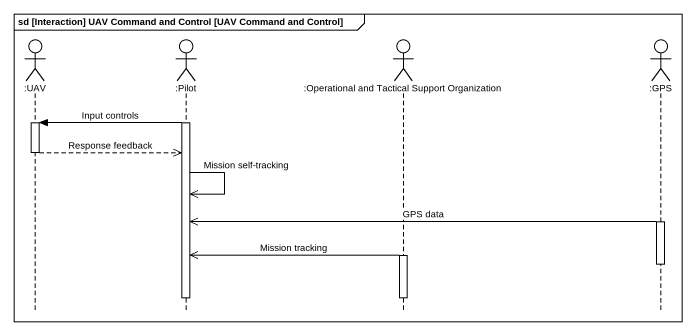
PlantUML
@startuml
mainframe sd [Interaction] UAV Command and Control [UAV Command and Control]
hide footbox
actor ":UAV" as UAV
actor ":Pilot" as Pilot
actor ":Operational and Tactical Support Organization" as Operational_and_Tactical
actor ":GPS" as GPS

activate Pilot
Pilot -> UAV : Input controls
activate UAV
UAV -->> Pilot : Response feedback
deactivate UAV
Pilot ->> Pilot : Mission self-tracking
activate GPS
GPS ->> Pilot : GPS data
activate Operational_and_Tactical
Operational_and_Tactical ->> Pilot : Mission tracking
deactivate GPS
deactivate Pilot
deactivate Operational_and_Tactical
@enduml
